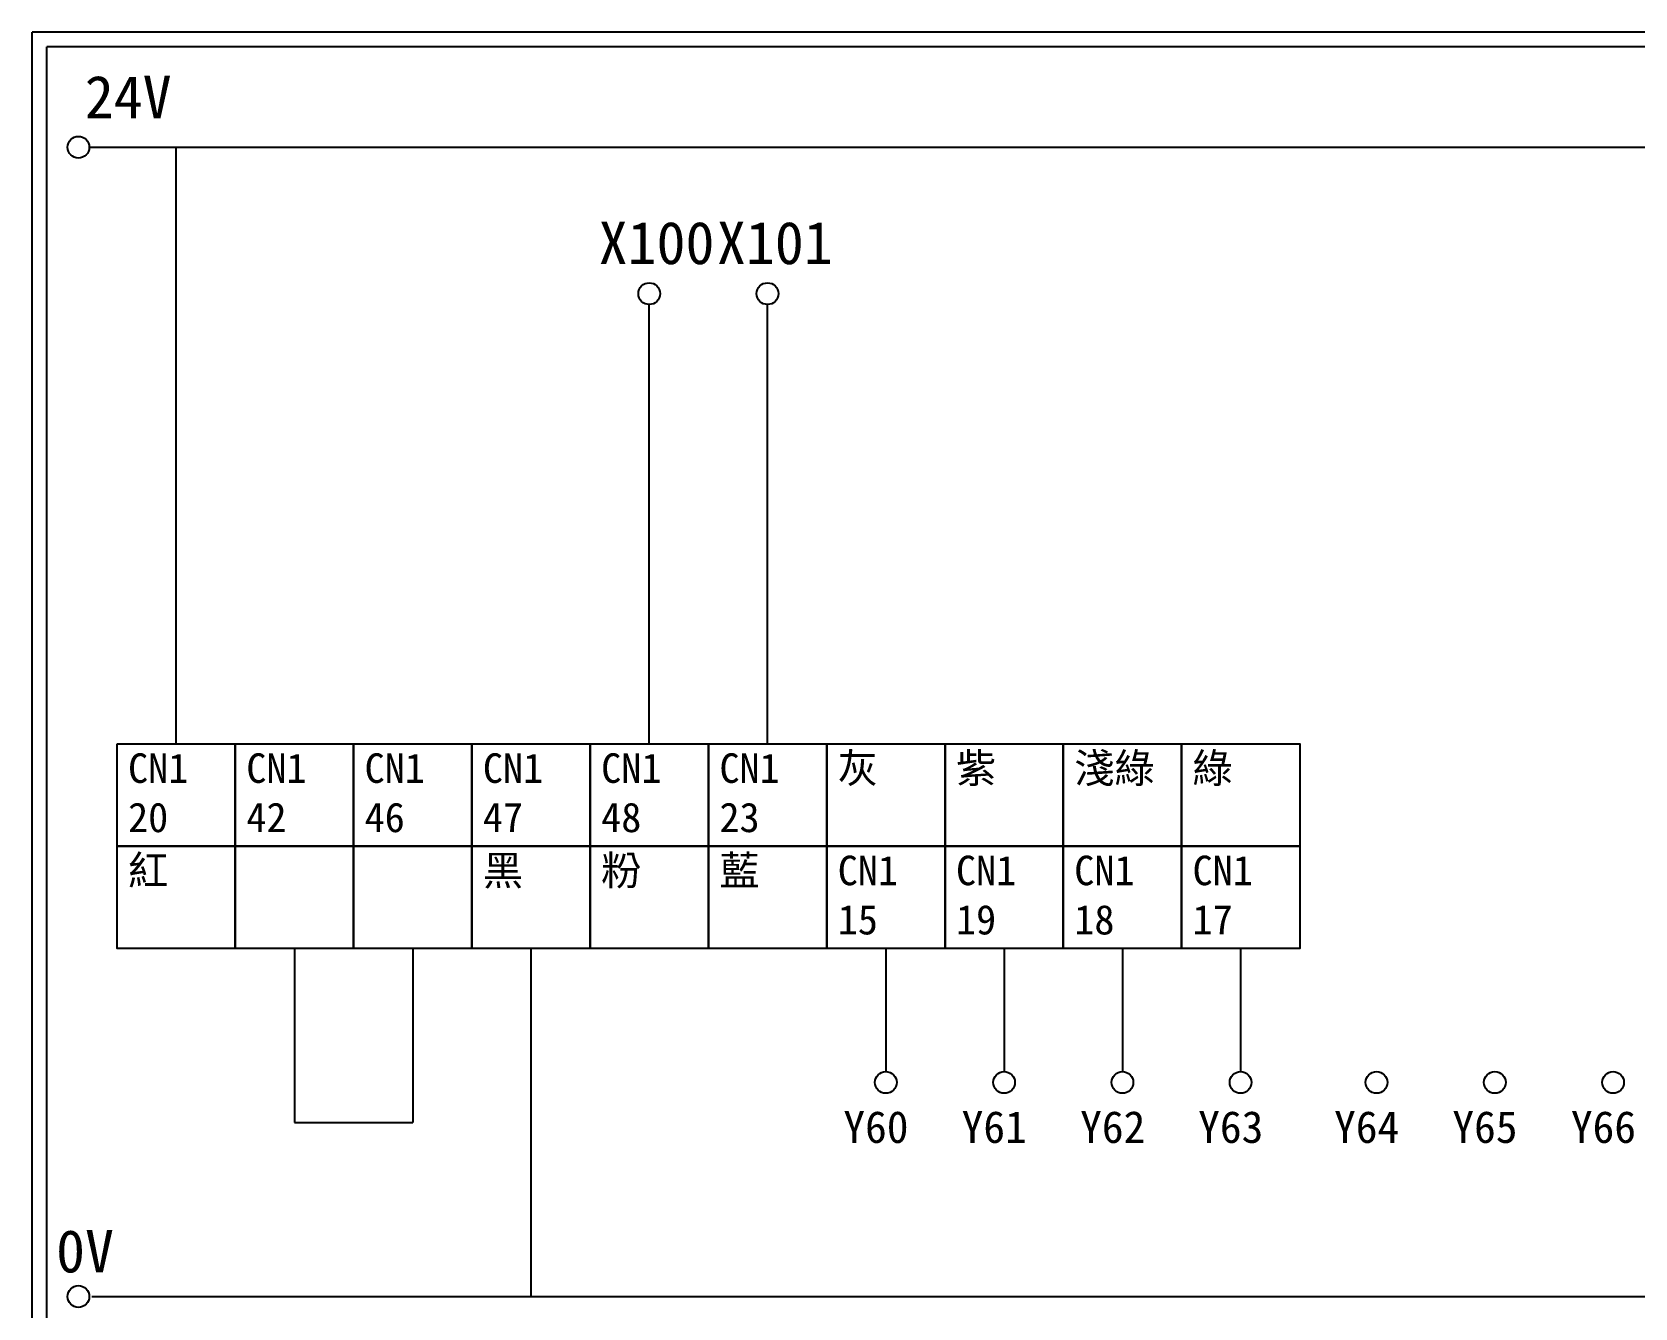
# Model space of a CAD drawing. Extents: x 627 to 914, y 3 to 207.
# Drawn here: x 627.2 to 762.8, y 99 to 207 of the extents above; entities that cross this region are included whole.
import ezdxf

# ---------------------------------------------------------------- set-up
doc = ezdxf.new("R2010")
doc.units = 0
doc.layers.get('0').update_dxf_attribs({"linetype": 'CONTINUOUS'})
doc.layers.add('圖框層', color=7, linetype='CONTINUOUS')
doc.layers.add('標尺寸層', color=3, linetype='CONTINUOUS')
doc.styles.add('STSL', font='kaiu.ttf')

msp = doc.modelspace()

# ---------------------------------------------------------------- linework, layer by layer
for p, q in [((679.43, 146.73), (679.43, 183.91)), ((689.44, 146.73), (689.44, 183.91)), ((699.45, 129.4), (699.45, 119)), ((709.46, 129.4), (709.46, 119)), ((719.47, 129.4), (719.47, 119)), ((729.48, 129.4), (729.48, 119))]:
    msp.add_line(p, q)
for points in [[(634.39, 146.73), (644.4, 146.73), (644.4, 138.07), (634.39, 138.07)], [(644.4, 146.73), (654.41, 146.73), (654.41, 138.07), (644.4, 138.07)], [(654.41, 146.73), (664.42, 146.73), (664.42, 138.07), (654.41, 138.07)], [(664.42, 146.73), (674.43, 146.73), (674.43, 138.07), (664.42, 138.07)], [(674.43, 146.73), (684.44, 146.73), (684.44, 138.07), (674.43, 138.07)], [(684.44, 146.73), (694.45, 146.73), (694.45, 138.07), (684.44, 138.07)], [(694.45, 146.73), (704.46, 146.73), (704.46, 138.07), (694.45, 138.07)], [(704.46, 146.73), (714.47, 146.73), (714.47, 138.07), (704.46, 138.07)], [(714.47, 146.73), (724.48, 146.73), (724.48, 138.07), (714.47, 138.07)], [(724.48, 146.73), (734.49, 146.73), (734.49, 138.07), (724.48, 138.07)], [(634.39, 138.07), (644.4, 138.07), (644.4, 129.4), (634.39, 129.4)], [(644.4, 138.07), (654.41, 138.07), (654.41, 129.4), (644.4, 129.4)], [(654.41, 138.07), (664.42, 138.07), (664.42, 129.4), (654.41, 129.4)], [(664.42, 138.07), (674.43, 138.07), (674.43, 129.4), (664.42, 129.4)], [(674.43, 138.07), (684.44, 138.07), (684.44, 129.4), (674.43, 129.4)], [(684.44, 138.07), (694.45, 138.07), (694.45, 129.4), (684.44, 129.4)], [(694.45, 138.07), (704.46, 138.07), (704.46, 129.4), (694.45, 129.4)], [(704.46, 138.07), (714.47, 138.07), (714.47, 129.4), (704.46, 129.4)], [(714.47, 138.07), (724.48, 138.07), (724.48, 129.4), (714.47, 129.4)], [(724.48, 138.07), (734.49, 138.07), (734.49, 129.4), (724.48, 129.4)]]:
    msp.add_lwpolyline(points, close=True)
at = {"layer": '圖框層', "color": 7}
for p, q in [((914.2, 206.97), (627.2, 206.97)), ((627.2, 3), (627.2, 206.97)), ((912.95, 205.72), (628.45, 205.72)), ((628.45, 4.25), (628.45, 205.72))]:
    msp.add_line(p, q, dxfattribs=at)
at = {"layer": '標尺寸層', "color": 7}
for p, q in [((632.04, 197.22), (909.63, 197.22)), ((632.25, 99.96), (910.12, 99.96))]:
    msp.add_line(p, q, dxfattribs=at)
at = {"layer": '標尺寸層'}
for p, q in [((639.39, 146.73), (639.39, 197.22)), ((649.4, 129.4), (649.4, 114.68)), ((659.41, 129.4), (659.41, 114.68)), ((669.42, 129.4), (669.42, 99.96)), ((649.4, 114.68), (659.41, 114.68))]:
    msp.add_line(p, q, dxfattribs=at)
at = {"layer": '標尺寸層', "color": 7}
for centre in [(631.12, 197.22), (679.43, 184.83), (689.44, 184.83), (699.45, 118.08), (709.46, 118.08), (719.47, 118.08), (729.48, 118.08), (740.98, 118.08), (750.99, 118.08), (761, 118.08), (631.12, 99.96)]:
    msp.add_circle(centre, 0.92, dxfattribs=at)

# ---------------------------------------------------------------- texts
at = {"char_height": 2.5, "width": 8.2913, "attachment_point": 1}
for s, insert in [('CN1\\P20', (635.32, 145.93)), ('CN1\\P42', (645.33, 145.93)), ('CN1\\P46', (655.34, 145.93)), ('CN1\\P47', (665.35, 145.93)), ('CN1\\P48', (675.36, 145.93)), ('CN1\\P23', (685.37, 145.93)), ('{\\fPMingLiU|b0|i0|c136|p18;灰}', (695.38, 145.93)), ('{\\fPMingLiU|b0|i0|c136|p18;紫}', (705.39, 145.93)), ('{\\fPMingLiU|b0|i0|c136|p18;淺綠}', (715.4, 145.93)), ('{\\fPMingLiU|b0|i0|c136|p18;綠}', (725.41, 145.93)), ('{\\fPMingLiU|b0|i0|c136|p18;紅}', (635.32, 137.27)), ('{\\fPMingLiU|b0|i0|c136|p18;黑}', (665.35, 137.27)), ('{\\fPMingLiU|b0|i0|c136|p18;粉}', (675.36, 137.27)), ('{\\fPMingLiU|b0|i0|c136|p18;藍}', (685.37, 137.27)), ('CN1\\P15', (695.38, 137.27)), ('CN1\\P19', (705.39, 137.27)), ('CN1\\P18', (715.4, 137.27)), ('CN1\\P17', (725.41, 137.27))]:
    msp.add_mtext(s, dxfattribs=dict(at, insert=insert))
at = {"layer": '圖框層', "color": 4, "style": 'STSL'}
for s, height, p in [('24V', 3.6, (631.66, 199.68)), ('X100', 3.6, (675.15, 187.33)), ('X101', 3.6, (685.16, 187.33)), ('Y60', 2.7, (695.86, 112.96)), ('Y61', 2.7, (705.87, 112.96)), ('Y62', 2.7, (715.9, 112.96)), ('Y63', 2.7, (725.89, 112.96)), ('Y64', 2.7, (737.39, 112.96)), ('Y65', 2.7, (747.4, 112.96)), ('Y66', 2.7, (757.43, 112.96)), ('0V', 3.6, (629.23, 102))]:
    msp.add_text(s, height=height, dxfattribs=at).set_placement(p)

doc.saveas('drawing.dxf')
